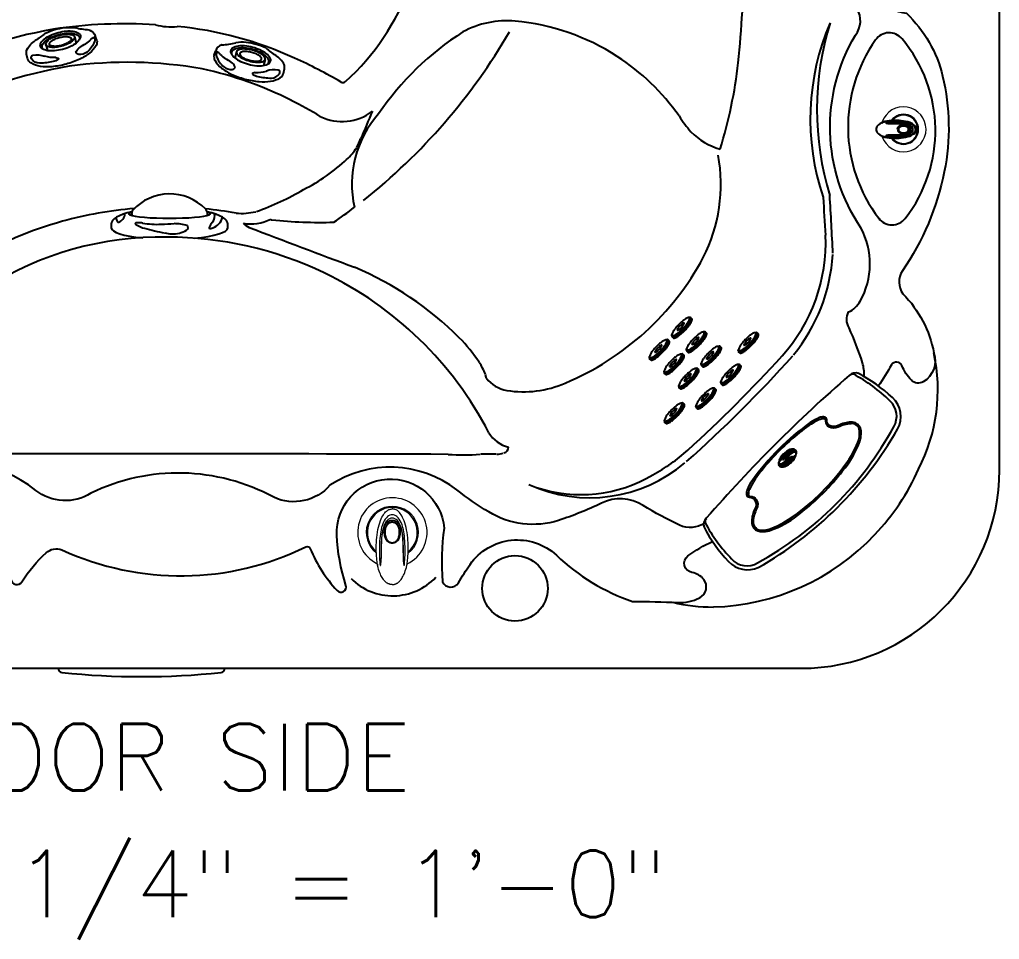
# Model space of a CAD drawing. Extents: x 403 to 503, y 484 to 635.
# Drawn here: x 444.2 to 503, y 483.7 to 538.9 of the extents above; entities that cross this region are included whole.
import ezdxf
from ezdxf.enums import TextEntityAlignment as Align

# ---------------------------------------------------------------- set-up
doc = ezdxf.new("R2010")
doc.units = 0
doc.header["$MEASUREMENT"] = 0
for name, color, linetype in [('1', 4, 'Continuous'), ('DIM', 3, 'Continuous'), ('SPA', 2, 'Continuous')]:
    doc.layers.add(name, color=color, linetype=linetype)
doc.styles.add('SIMPLEX', font='simplex')

# ---------------------------------------------------------------- blocks, each defined once
blk = doc.blocks.new('94JET')
at = {"layer": '1', "color": 2}
for p, q in [((0.921, 2.15), (1.187, 2.128)), ((1.45, 0.905), (1.065, 0.905)), ((1.45, -0.876), (1.076, -0.876)), ((0.921, -2.15), (1.195, -2.132))]:
    blk.add_line(p, q, dxfattribs=at)
blk.add_lwpolyline([(0.921, 2.15, 0.194525), (0.62, 2.028, 0.099704), (0.27, 1.52, 0.05735), (0.077, 0.875, 0.043939), (0, 0, 0.043939), (0.077, -0.875, 0.05735), (0.27, -1.52, 0.099704), (0.62, -2.028, 0.194525), (0.921, -2.15, 0.194525)], format="xyb", dxfattribs=at)
for points in [[(1.956, 0.027, 0.043317), (1.912, 0.531, 0.056661), (1.803, 0.902, 0.099192), (1.604, 1.195, 0.196409), (1.433, 1.265, 0.196409), (1.263, 1.195, 0.099192), (1.064, 0.902, 0.056661), (0.954, 0.531, 0.043317), (0.911, 0.027, 0.043317), (0.954, -0.477, 0.056661), (1.064, -0.849, 0.099192), (1.263, -1.142, 0.196409), (1.433, -1.211, 0.196409), (1.604, -1.142, 0.099192), (1.803, -0.849, 0.056661), (1.912, -0.477, 0.043317)], [(1.45, -0.876, 0.211502), (1.556, -0.829, 0.094638), (1.687, -0.615, 0.051331), (1.756, -0.349, 0.038645), (1.785, 0.015, 0.038645), (1.756, 0.378, 0.051331), (1.687, 0.644, 0.094638), (1.556, 0.858, 0.211502), (1.45, 0.905, 0.211502), (1.344, 0.858, 0.094638), (1.213, 0.644, 0.051331), (1.143, 0.378, 0.038645), (1.115, 0.015, 0.038645), (1.143, -0.349, 0.051331), (1.213, -0.615, 0.094638), (1.344, -0.829, 0.211502)]]:
    blk.add_lwpolyline(points, format="xyb", close=True, dxfattribs=at)
at = {"layer": '1', "color": 3}
for points in [[(1.83, 0.027, 0.043317), (1.789, 0.498, 0.056661), (1.686, 0.846, 0.099192), (1.5, 1.12, 0.196409), (1.341, 1.185, 0.139465), (1.221, 1.151, 0.099192)], [(1.221, -1.097, 0.139465), (1.341, -1.131, 0.196409), (1.5, -1.066, 0.099192), (1.686, -0.792, 0.056661), (1.789, -0.445, 0.043317), (1.83, 0.027, 0.043317)]]:
    blk.add_lwpolyline(points, format="xyb", dxfattribs=at)
blk.add_lwpolyline([(1.405, -0.664, 0.216678), (1.482, -0.629, 0.092908), (1.578, -0.465, 0.049579), (1.629, -0.263, 0.037156), (1.65, 0.015, 0.037156), (1.629, 0.292, 0.049579), (1.578, 0.494, 0.092908), (1.482, 0.658, 0.216678), (1.405, 0.693, 0.216678), (1.328, 0.658, 0.092908), (1.232, 0.494, 0.049579), (1.18, 0.292, 0.037156), (1.16, 0.015, 0.037156), (1.18, -0.263, 0.049579), (1.232, -0.465, 0.092908), (1.328, -0.629, 0.216678)], format="xyb", close=True, dxfattribs=at)
for centre, radius, start, end in [((1.783, 0.735), 1.56, 125.95183, 154.49015), ((1.062, 1.678), 0.375, 90.33299, 121.42477), ((2.518, 0.959), 1.705, 150.23315, 163.66218), ((0.571, 2.169), 0.592, 322.06477, 338.26917), ((1.061, 1.984), 0.0685, 330.25398, 90.95507), ((1.083, 1.125), 0.762, 158.34646, 199.04439), ((-3.065, 2.471), 4.079, 339.62795, 345.34471), ((0.542, 0.942), 0.19, 200.06409, 264.40592), ((0.53, 0.818), 0.0654, 264.40592, 313.55174), ((0.063, 1.308), 0.743, 313.55174, 339.69064), ((1.29, -0.659), 0.939, 163.5628, 182.59163), ((0.458, -0.416), 0.0728, 137.8056, 161.57755), ((0.436, -0.396), 0.042, 36.15715, 137.8056), ((0.053, -0.676), 0.517, 19.62859, 36.15715), ((2.77, 0.041), 2.296, 193.68625, 210.44857), ((4.122, -0.595), 3.771, 181.61196, 194.25746), ((-0.393, -1.943), 1.44, 5.8985, 34.74473), ((1.007, -1.384), 0.558, 194.48824, 252.91717), ((0.894, -1.781), 0.146, 249.67172, 354.58271)]:
    blk.add_arc(centre, radius, start, end, dxfattribs=at)
at = {"layer": '1', "color": 2}
for centre, radius, start, end in [((1.139, 1.557), 0.573, 35.98719, 85.38029), ((1.506, 1.824), 0.119, 17.53871, 35.98719), ((5.326, 3.031), 3.886, 197.53871, 210.07246), ((-0.387, 0.06), 2.563, 9.91924, 23.54033), ((-1.707, -0.062), 3.886, 350.23576, 8.33256), ((5.966, -2.677), 4.308, 153.4774, 163.01916), ((2.005, -0.701), 0.119, 333.4774, 350.23576), ((0.343, -0.913), 1.586, 314.19062, 341.36503), ((1.155, -1.578), 0.556, 273.37371, 301.88098)]:
    blk.add_arc(centre, radius, start, end, dxfattribs=at)
blk = doc.blocks.new('MINI')
at = {"layer": '1', "color": 3}
for p, q in [((0.223, 0.931), (0.327, 0.931)), ((0.391, 0.895), (0.44, 0.828)), ((0.391, 0.895), (0.391, 0.895)), ((0.223, -0.932), (0.327, -0.932)), ((0.327, -0.932), (0.327, -0.932)), ((0.386, -0.902), (0.441, -0.828))]:
    blk.add_line(p, q, dxfattribs=at)
for points in [[(0.223, 0.931, 0.267867), (0.159, 0.895, 0.072378), (0.065, 0.659, 0.034036), (0.019, 0.384, 0.024706), (0, 0, 0.024706), (0.019, -0.384, 0.034036), (0.065, -0.659, 0.072378), (0.159, -0.895, 0.267867), (0.223, -0.932, 0.267867)], [(0.391, 0.895, 0.267867), (0.327, 0.931, 0.267867), (0.264, 0.895, 0.072378), (0.17, 0.659, 0.034036), (0.123, 0.384, 0.024706), (0.104, 0, 0.024706), (0.123, -0.384, 0.034036), (0.17, -0.659, 0.072378), (0.264, -0.895, 0.267867), (0.327, -0.932, 0.267867)], [(0.327, -0.932, 0.238458), (0.386, -0.902, 0.072378)]]:
    blk.add_lwpolyline(points, format="xyb", dxfattribs=at)
for points in [[(0.386, -0.855, 0.267867), (0.445, -0.822, 0.072378), (0.531, -0.605, 0.034036), (0.574, -0.352, 0.024706), (0.591, 0, 0.024706), (0.574, 0.352, 0.034036), (0.531, 0.605, 0.072378), (0.445, 0.822, 0.267867), (0.386, 0.855, 0.267867), (0.328, 0.822, 0.072378), (0.242, 0.605, 0.034036), (0.199, 0.352, 0.024706), (0.182, 0, 0.024706), (0.199, -0.352, 0.034036), (0.242, -0.605, 0.072378), (0.328, -0.822, 0.267867)], [(0.388, 0.343, 0.280852), (0.368, 0.331, 0.066452), (0.337, 0.244, 0.030521), (0.321, 0.143, 0.022038), (0.315, 0.003, 0.022038), (0.321, -0.137, 0.030521), (0.337, -0.238, 0.066452), (0.368, -0.325, 0.280852), (0.388, -0.337, 0.280852), (0.408, -0.325, 0.066452), (0.439, -0.238, 0.030521), (0.454, -0.137, 0.022038), (0.46, 0.003, 0.022038), (0.454, 0.143, 0.030521), (0.439, 0.244, 0.066452), (0.408, 0.331, 0.280852)]]:
    blk.add_lwpolyline(points, format="xyb", close=True, dxfattribs=at)
blk = doc.blocks.new('Mini-')
at = {"layer": '1', "color": 3, "rotation": 320.6356859757699}
blk.add_blockref('MINI', (0.444, 0.942), dxfattribs=at)
blk = doc.blocks.new('DIVERTERVALVE')
at = {"layer": '1', "linetype": 'Continuous', "lineweight": 0}
for points in [[(-0.901, -1.895), (-0.903, -1.87), (-0.909, -1.821), (-0.918, -1.749), (-0.929, -1.657), (-0.94, -1.548), (-0.95, -1.42), (-0.959, -1.274), (-0.966, -1.109), (-0.968, -0.934), (-0.966, -0.763), (-0.959, -0.597), (-0.949, -0.441), (-0.936, -0.293), (-0.918, -0.142), (-0.894, 0.017), (-0.866, 0.174), (-0.833, 0.321), (-0.798, 0.457), (-0.758, 0.587), (-0.714, 0.71), (-0.67, 0.817), (-0.626, 0.911), (-0.581, 0.995), (-0.536, 1.068), (-0.491, 1.132), (-0.446, 1.188), (-0.402, 1.235), (-0.359, 1.275), (-0.317, 1.308), (-0.277, 1.335), (-0.24, 1.357), (-0.205, 1.373), (-0.172, 1.386), (-0.139, 1.396), (-0.107, 1.403), (-0.074, 1.408), (-0.041, 1.411), (-0.008, 1.412)], [(0.885, -1.895), (0.887, -1.87), (0.893, -1.821), (0.902, -1.749), (0.913, -1.657), (0.924, -1.548), (0.934, -1.422), (0.943, -1.279), (0.95, -1.119), (0.952, -0.949), (0.95, -0.781), (0.944, -0.618), (0.935, -0.463), (0.922, -0.316), (0.905, -0.166), (0.882, -0.006), (0.854, 0.151), (0.822, 0.3), (0.787, 0.439), (0.747, 0.572), (0.703, 0.699), (0.658, 0.809), (0.613, 0.906), (0.567, 0.992), (0.52, 1.067), (0.474, 1.133), (0.429, 1.189), (0.385, 1.236), (0.342, 1.276), (0.3, 1.309), (0.26, 1.336), (0.223, 1.357), (0.188, 1.373), (0.155, 1.386), (0.123, 1.396), (0.091, 1.403), (0.058, 1.408), (0.025, 1.411), (-0.008, 1.412)], [(-0.901, -1.895), (-0.901, -1.901), (-0.899, -1.911), (-0.896, -1.927), (-0.892, -1.947), (-0.887, -1.97)], [(-0.008, -3.126), (-0.012, -3.126), (-0.017, -3.126), (-0.023, -3.126), (-0.03, -3.125), (-0.037, -3.125), (-0.045, -3.125), (-0.054, -3.124), (-0.063, -3.123), (-0.073, -3.122), (-0.083, -3.121), (-0.094, -3.119), (-0.106, -3.117), (-0.119, -3.115), (-0.133, -3.112), (-0.148, -3.108), (-0.164, -3.103), (-0.182, -3.098), (-0.201, -3.091), (-0.221, -3.083), (-0.243, -3.074), (-0.266, -3.062), (-0.29, -3.049), (-0.317, -3.033), (-0.345, -3.014), (-0.374, -2.992), (-0.405, -2.966), (-0.437, -2.936), (-0.47, -2.901), (-0.504, -2.862), (-0.539, -2.817), (-0.575, -2.766), (-0.611, -2.71), (-0.647, -2.647), (-0.682, -2.578), (-0.718, -2.501), (-0.753, -2.416), (-0.788, -2.321), (-0.822, -2.215), (-0.855, -2.099), (-0.887, -1.97)], [(-0.008, -3.126), (-0.004, -3.126), (0.001, -3.126), (0.007, -3.126), (0.014, -3.125), (0.021, -3.125), (0.029, -3.125), (0.038, -3.124), (0.047, -3.123), (0.057, -3.122), (0.067, -3.121), (0.078, -3.119), (0.09, -3.117), (0.103, -3.115), (0.117, -3.112), (0.132, -3.108), (0.148, -3.103), (0.166, -3.098), (0.185, -3.091), (0.205, -3.083), (0.227, -3.073), (0.25, -3.062), (0.275, -3.048), (0.302, -3.032), (0.33, -3.013), (0.359, -2.991), (0.39, -2.965), (0.422, -2.934), (0.456, -2.899), (0.49, -2.859), (0.526, -2.814), (0.561, -2.763), (0.597, -2.706), (0.634, -2.642), (0.67, -2.571), (0.706, -2.492), (0.741, -2.405), (0.776, -2.31), (0.809, -2.206), (0.841, -2.093), (0.871, -1.971)], [(0.871, -1.97), (0.876, -1.947), (0.88, -1.927), (0.883, -1.911), (0.885, -1.901), (0.885, -1.895)]]:
    blk.add_lwpolyline(points, dxfattribs=at)
at = {"layer": '1', "color": 3, "lineweight": 0}
for points in [[(-0.008, 1.059), (-0.075, 1.054), (-0.149, 1.037), (-0.223, 1.003), (-0.294, 0.953), (-0.361, 0.887), (-0.425, 0.805), (-0.486, 0.706), (-0.544, 0.588), (-0.597, 0.449), (-0.643, 0.299), (-0.676, 0.159), (-0.701, 0.03), (-0.72, -0.098), (-0.736, -0.229), (-0.75, -0.369), (-0.762, -0.523), (-0.77, -0.692), (-0.776, -0.878), (-0.778, -1.083), (-0.775, -1.31), (-0.767, -1.563), (-0.749, -1.846)], [(-0.008, 0.857), (-0.093, 0.849), (-0.172, 0.825), (-0.246, 0.784), (-0.319, 0.722), (-0.388, 0.637), (-0.452, 0.528), (-0.51, 0.395), (-0.559, 0.24), (-0.6, 0.061), (-0.633, -0.142), (-0.658, -0.369), (-0.674, -0.623), (-0.679, -0.862), (-0.679, -1.073), (-0.679, -1.261), (-0.681, -1.43), (-0.685, -1.582), (-0.692, -1.719), (-0.702, -1.842), (-0.715, -1.951)], [(-0.712, -1.957), (-0.694, -1.869), (-0.68, -1.762), (-0.669, -1.638), (-0.661, -1.498), (-0.656, -1.341), (-0.652, -1.168), (-0.649, -0.977), (-0.646, -0.778), (-0.64, -0.603), (-0.632, -0.447), (-0.623, -0.309), (-0.611, -0.186), (-0.597, -0.075), (-0.581, 0.026), (-0.563, 0.116), (-0.543, 0.198), (-0.521, 0.271), (-0.497, 0.336), (-0.473, 0.393), (-0.447, 0.444), (-0.42, 0.489), (-0.394, 0.528), (-0.368, 0.562), (-0.342, 0.59), (-0.317, 0.615), (-0.293, 0.636), (-0.27, 0.654), (-0.247, 0.67), (-0.227, 0.682), (-0.207, 0.693), (-0.189, 0.702), (-0.172, 0.71), (-0.156, 0.716), (-0.141, 0.722), (-0.127, 0.726), (-0.114, 0.73), (-0.102, 0.733), (-0.091, 0.736), (-0.081, 0.738), (-0.072, 0.74), (-0.063, 0.741), (-0.054, 0.743), (-0.047, 0.744), (-0.04, 0.745), (-0.033, 0.745), (-0.027, 0.746), (-0.022, 0.746), (-0.017, 0.746), (-0.012, 0.746), (-0.008, 0.746)], [(-0.008, -0.654), (-0.021, -0.654), (-0.036, -0.654), (-0.051, -0.652), (-0.068, -0.65), (-0.087, -0.647), (-0.108, -0.643), (-0.13, -0.637), (-0.155, -0.629), (-0.181, -0.618), (-0.209, -0.604), (-0.239, -0.586), (-0.27, -0.563), (-0.302, -0.535), (-0.333, -0.501), (-0.363, -0.462), (-0.391, -0.417), (-0.415, -0.369), (-0.435, -0.319), (-0.45, -0.271), (-0.462, -0.225), (-0.47, -0.181), (-0.476, -0.141), (-0.48, -0.105), (-0.482, -0.074), (-0.483, -0.045), (-0.484, -0.019), (-0.484, 0.007), (-0.483, 0.033), (-0.482, 0.06), (-0.48, 0.09), (-0.477, 0.123), (-0.472, 0.162), (-0.464, 0.204), (-0.454, 0.247), (-0.442, 0.29), (-0.427, 0.331), (-0.411, 0.37), (-0.394, 0.405), (-0.376, 0.437), (-0.358, 0.464), (-0.339, 0.489), (-0.321, 0.51), (-0.304, 0.529), (-0.287, 0.545), (-0.27, 0.559), (-0.256, 0.571), (-0.242, 0.581), (-0.228, 0.589), (-0.215, 0.597), (-0.202, 0.605), (-0.187, 0.612), (-0.171, 0.62), (-0.152, 0.627), (-0.129, 0.634), (-0.104, 0.641), (-0.075, 0.647), (-0.042, 0.65), (-0.008, 0.652)], [(-0.008, 0.597), (-0.026, 0.596), (-0.046, 0.595), (-0.068, 0.592), (-0.093, 0.587), (-0.118, 0.581), (-0.14, 0.573), (-0.159, 0.565), (-0.175, 0.557), (-0.191, 0.549), (-0.206, 0.54), (-0.222, 0.528), (-0.24, 0.515), (-0.257, 0.5), (-0.273, 0.485), (-0.287, 0.469), (-0.3, 0.454), (-0.312, 0.438), (-0.324, 0.421), (-0.336, 0.402), (-0.348, 0.38), (-0.361, 0.356), (-0.372, 0.33), (-0.384, 0.301), (-0.395, 0.269), (-0.405, 0.233), (-0.414, 0.192), (-0.422, 0.146), (-0.428, 0.095), (-0.431, 0.039), (-0.431, -0.024), (-0.427, -0.095), (-0.417, -0.172), (-0.401, -0.243), (-0.382, -0.303), (-0.36, -0.355), (-0.335, -0.4), (-0.31, -0.439), (-0.284, -0.471), (-0.258, -0.498), (-0.231, -0.521), (-0.205, -0.539), (-0.181, -0.554), (-0.158, -0.565), (-0.137, -0.574), (-0.118, -0.581), (-0.099, -0.586), (-0.083, -0.59), (-0.067, -0.592), (-0.053, -0.594), (-0.04, -0.596), (-0.029, -0.596), (-0.018, -0.597), (-0.008, -0.597)], [(0.733, -1.846), (0.751, -1.556), (0.76, -1.298), (0.762, -1.069), (0.76, -0.863), (0.754, -0.677), (0.745, -0.51), (0.733, -0.358), (0.719, -0.22), (0.703, -0.09), (0.683, 0.037), (0.659, 0.166), (0.625, 0.305), (0.58, 0.452), (0.527, 0.59), (0.469, 0.707), (0.408, 0.806), (0.344, 0.888), (0.278, 0.953), (0.206, 1.003), (0.132, 1.037), (0.059, 1.054), (-0.008, 1.059)], [(0.699, -1.951), (0.686, -1.84), (0.676, -1.716), (0.668, -1.577), (0.664, -1.423), (0.663, -1.255), (0.664, -1.069), (0.663, -0.865), (0.658, -0.64), (0.644, -0.394), (0.619, -0.155), (0.586, 0.052), (0.545, 0.233), (0.496, 0.39), (0.438, 0.524), (0.374, 0.634), (0.304, 0.721), (0.231, 0.783), (0.156, 0.824), (0.077, 0.849), (-0.008, 0.857)], [(-0.008, 0.746), (-0.004, 0.746), (0.001, 0.746), (0.006, 0.746), (0.011, 0.746), (0.018, 0.745), (0.024, 0.745), (0.031, 0.744), (0.039, 0.743), (0.047, 0.741), (0.056, 0.74), (0.066, 0.738), (0.076, 0.736), (0.087, 0.733), (0.099, 0.73), (0.112, 0.726), (0.126, 0.721), (0.141, 0.716), (0.157, 0.709), (0.175, 0.701), (0.193, 0.692), (0.213, 0.681), (0.234, 0.668), (0.256, 0.653), (0.28, 0.634), (0.304, 0.612), (0.329, 0.587), (0.355, 0.557), (0.382, 0.522), (0.408, 0.482), (0.435, 0.437), (0.461, 0.384), (0.486, 0.325), (0.509, 0.259), (0.531, 0.184), (0.551, 0.1), (0.568, 0.008), (0.584, -0.095), (0.597, -0.207), (0.608, -0.33), (0.618, -0.465), (0.624, -0.614), (0.629, -0.776), (0.633, -0.955), (0.636, -1.149), (0.639, -1.333), (0.645, -1.494), (0.653, -1.636), (0.664, -1.761), (0.678, -1.868), (0.696, -1.957)], [(-0.008, 0.652), (0.026, 0.65), (0.059, 0.647), (0.088, 0.641), (0.113, 0.634), (0.136, 0.627), (0.155, 0.62), (0.171, 0.612), (0.186, 0.605), (0.199, 0.597), (0.213, 0.589), (0.226, 0.581), (0.24, 0.571), (0.255, 0.559), (0.271, 0.545), (0.288, 0.529), (0.305, 0.51), (0.323, 0.489), (0.341, 0.465), (0.359, 0.438), (0.377, 0.408), (0.394, 0.374), (0.409, 0.336), (0.424, 0.296), (0.436, 0.254), (0.446, 0.212), (0.454, 0.169), (0.46, 0.13), (0.464, 0.095), (0.466, 0.065), (0.467, 0.037), (0.468, 0.012), (0.468, -0.014), (0.468, -0.04), (0.466, -0.069), (0.464, -0.1), (0.461, -0.135), (0.455, -0.174), (0.447, -0.217), (0.436, -0.263), (0.422, -0.311), (0.403, -0.36), (0.38, -0.409), (0.352, -0.455), (0.322, -0.495), (0.291, -0.531), (0.257, -0.561), (0.225, -0.585), (0.195, -0.603), (0.166, -0.618), (0.139, -0.629), (0.115, -0.637), (0.092, -0.643), (0.071, -0.647), (0.052, -0.65), (0.035, -0.652), (0.02, -0.654), (0.005, -0.654), (-0.008, -0.654)], [(-0.008, -0.597), (0.002, -0.597), (0.013, -0.596), (0.024, -0.596), (0.037, -0.594), (0.051, -0.592), (0.066, -0.59), (0.083, -0.586), (0.101, -0.581), (0.12, -0.575), (0.141, -0.566), (0.163, -0.555), (0.186, -0.542), (0.211, -0.524), (0.237, -0.503), (0.262, -0.477), (0.288, -0.447), (0.313, -0.411), (0.337, -0.369), (0.359, -0.32), (0.378, -0.265), (0.395, -0.202), (0.407, -0.129), (0.414, -0.056), (0.415, 0.012), (0.413, 0.073), (0.408, 0.13), (0.4, 0.18), (0.391, 0.225), (0.38, 0.264), (0.369, 0.298), (0.357, 0.328), (0.346, 0.354), (0.333, 0.378), (0.321, 0.401), (0.309, 0.42), (0.297, 0.437), (0.285, 0.453), (0.272, 0.468), (0.258, 0.484), (0.242, 0.499), (0.224, 0.515), (0.205, 0.529), (0.189, 0.54), (0.174, 0.55), (0.158, 0.558), (0.142, 0.566), (0.123, 0.573), (0.101, 0.581), (0.077, 0.587), (0.052, 0.592), (0.03, 0.595), (0.01, 0.596), (-0.008, 0.597)], [(-0.749, -1.846), (-0.748, -1.86), (-0.747, -1.873), (-0.745, -1.886), (-0.744, -1.897), (-0.742, -1.907), (-0.741, -1.917), (-0.74, -1.925), (-0.738, -1.933), (-0.737, -1.94), (-0.735, -1.946), (-0.733, -1.952), (-0.732, -1.958), (-0.73, -1.963), (-0.728, -1.967), (-0.726, -1.971), (-0.723, -1.974), (-0.721, -1.974), (-0.718, -1.973), (-0.716, -1.97), (-0.714, -1.966), (-0.713, -1.962), (-0.712, -1.957)], [(-0.715, -1.951), (-0.715, -1.953), (-0.714, -1.955), (-0.712, -1.957)], [(0.696, -1.957), (0.697, -1.962), (0.699, -1.967), (0.7, -1.97), (0.702, -1.973), (0.705, -1.974), (0.708, -1.973), (0.71, -1.97), (0.712, -1.966), (0.714, -1.962), (0.716, -1.957), (0.718, -1.951), (0.719, -1.946), (0.721, -1.939), (0.722, -1.932), (0.724, -1.924), (0.725, -1.916), (0.727, -1.906), (0.728, -1.896), (0.729, -1.885), (0.731, -1.873), (0.732, -1.86), (0.733, -1.846)], [(0.699, -1.951), (0.699, -1.953), (0.698, -1.955), (0.696, -1.957)]]:
    blk.add_lwpolyline(points, dxfattribs=at)
at = {"layer": '1', "linetype": 'Continuous', "lineweight": 0}
blk.add_arc((0, 0), 2.08, 295.22591, 244.2689, dxfattribs=at)
at = {"layer": '1', "color": 3, "lineweight": 0}
for radius, start, end in [(1.565, 307.11416, 232.12424), (1.497, 309.29728, 229.88446)]:
    blk.add_arc((0, 0), radius, start, end, dxfattribs=at)
blk = doc.blocks.new('AIRVALVE')
at = {"layer": '1', "color": 3}
for points in [[(0, -0.361, -0.315142), (-0.226, -0.203, -0.18995), (-0.227, 0.196, -0.321841), (0, 0.358, -0.321841)], [(0, -0.301, -0.313827), (-0.177, -0.179, -0.191301), (-0.177, 0.18, -0.313824), (0, 0.302, -0.313824)], [(0, -0.361, 0.315142), (0.226, -0.203, 0.18995), (0.226, 0.196, 0.321841), (0, 0.358, 0.321841)], [(0, -0.301, 0.313827), (0.176, -0.179, 0.191301), (0.177, 0.18, 0.313824), (0, 0.302, 0.313824)]]:
    blk.add_lwpolyline(points, format="xyb", dxfattribs=at)
at = {"layer": '1', "color": 2, "linetype": 'Continuous', "lineweight": 0}
for centre, start, end in [((-0.001, 0), 89.9806, 250.90392), ((0, 0), 289.09608, 90.0194)]:
    blk.add_arc(centre, 1.35, start, end, dxfattribs=at)
at = {"layer": '1', "color": 3, "lineweight": 0}
for centre, radius, start, end in [((-0.001, 0), 0.904, 89.97102, 234.01576), ((-0.001, 0), 0.846, 89.96905, 230.78501), ((0, 0), 0.904, 305.98424, 90.02898), ((0, 0), 0.846, 309.21499, 90.03095)]:
    blk.add_arc(centre, radius, start, end, dxfattribs=at)
at = {"layer": '1', "color": 3}
for centre, radius, start, end in [((0.288, 0.156), 0.727, 137.31549, 162.11396), ((0.285, 0.168), 0.679, 134.65354, 155.22065), ((-0.001, 0.449), 0.316, 89.94361, 140.76635), ((-0.001, 0.458), 0.271, 89.8214, 134.65354), ((0, 0.449), 0.316, 39.23365, 90.05639), ((0, 0.458), 0.271, 45.34646, 90.1786), ((-0.286, 0.168), 0.679, 24.77935, 45.34646), ((-0.289, 0.156), 0.727, 17.88604, 42.68451), ((2.301, -0.493), 2.841, 162.11396, 183.2782), ((1.83, -0.428), 2.334, 157.81693, 183.07476), ((0.861, -0.196), 1.249, 149.36098, 174.27523), ((-4.441, 0.724), 4.188, 348.96815, 350.97569), ((0.802, -0.203), 1.125, 159.56857, 175.73155), ((0.319, -0.032), 0.632, 154.59839, 170.97569), ((0.075, 0.068), 0.349, 134.63006, 159.56857), ((0.537, -0.136), 0.873, 146.16875, 154.59839), ((-0.001, 0.314), 0.247, 89.91472, 149.36098), ((0, 0.224), 0.227, 90.0848, 146.16875), ((0.016, 0.128), 0.266, 93.75228, 134.63006), ((0, 0.314), 0.247, 30.63902, 90.08528), ((-0.001, 0.224), 0.227, 33.83125, 89.9152), ((-0.017, 0.128), 0.266, 45.36994, 86.24772), ((-0.076, 0.068), 0.349, 20.43143, 45.36994), ((-0.538, -0.136), 0.873, 25.40161, 33.83125), ((-0.862, -0.196), 1.249, 5.72477, 30.63902), ((-0.319, -0.032), 0.632, 9.02431, 25.40161), ((-0.803, -0.203), 1.125, 4.26845, 20.43143), ((4.441, 0.724), 4.188, 189.02431, 191.03185), ((-1.831, -0.428), 2.334, 356.92524, 22.18307), ((-2.301, -0.493), 2.841, 356.7218, 17.88604), ((2.224, -0.515), 2.725, 180.81595, 195.49048), ((4.917, -0.603), 5.325, 174.27523, 183.12651), ((-6.839, -0.536), 6.484, 355.74511, 1.00015), ((2.459, -0.449), 2.815, 172.41759, 179.46911), ((10.219, -0.764), 10.561, 178.1966, 179.77232), ((6.947, -0.661), 7.288, 175.73155, 178.1966), ((-6.948, -0.661), 7.288, 1.8034, 4.26845), ((-2.46, -0.449), 2.815, 0.53089, 7.58241), ((-10.22, -0.764), 10.561, 0.22768, 1.8034), ((6.838, -0.536), 6.484, 178.99985, 184.25489), ((-4.918, -0.603), 5.325, 356.87349, 5.72477), ((-2.225, -0.515), 2.725, 344.50952, 359.18405), ((2.713, -0.478), 3.255, 184.45422, 194.17781), ((0.602, -0.839), 1.003, 183.12651, 190.4498), ((-0.355, -1.015), 0.0297, 190.4498, 209.09317), ((-0.338, -1.006), 0.0492, 209.09317, 215.39782), ((-0.376, -1.032), 0.00301, 215.39782, 350.87789), ((-0.409, -1.014), 0.0406, 333.00102, 349.59221), ((-2.094, -0.715), 1.752, 350.21737, 359.77232), ((2.093, -0.715), 1.752, 180.22768, 189.78263), ((0.408, -1.014), 0.0406, 190.40779, 206.99898), ((0.375, -1.032), 0.00301, 189.12211, 324.60218), ((0.337, -1.006), 0.0492, 324.60218, 330.90683), ((0.354, -1.015), 0.0297, 330.90683, 349.5502), ((-0.603, -0.839), 1.003, 349.5502, 356.87349), ((-2.714, -0.478), 3.255, 345.82219, 355.54578), ((-0.438, -1.262), 0.0149, 250.80834, 302.59821), ((-0.438, -1.261), 0.0152, 302.50143, 335.00195), ((-0.414, -1.27), 0.0106, 81.60454, 167.3023), ((-0.445, -1.375), 0.119, 70.118, 74.27861), ((-0.41, -1.276), 0.0151, 21.31497, 66.32225), ((0.207, -1.099), 0.626, 193.27132, 228.31787), ((-0.001, -1.348), 0.301, 226.35926, 270.08697), ((0, -1.348), 0.301, 269.91303, 313.64074), ((-0.208, -1.099), 0.626, 311.68213, 346.72868), ((0.409, -1.276), 0.0151, 113.67775, 158.68503), ((0.444, -1.375), 0.119, 105.72139, 109.882), ((0.413, -1.27), 0.0106, 12.6977, 98.39546), ((0.437, -1.261), 0.0152, 204.99805, 237.49857), ((0.437, -1.262), 0.0149, 237.40179, 289.19166)]:
    blk.add_arc(centre, radius, start, end, dxfattribs=at)
blk = doc.blocks.new('2004GRANDEE')
at = {"layer": '1', "color": 2}
for p, q in [((46.538, 26.65), (46.538, 26.432)), ((46.538, 26.65), (46.538, 26.432)), ((53.538, 26.432), (53.538, 26.65)), ((53.538, 26.432), (53.538, 26.65))]:
    blk.add_line(p, q, dxfattribs=at)
at = {"layer": '1', "color": 3, "extrusion": (0.707107, -0.707107, 0)}
for p, q in [((87.574, 13.102), (87.58, 13.096)), ((87.58, 13.04), (87.586, 13.034)), ((87.585, 12.978), (87.592, 12.972)), ((86.57, 12.408), (86.572, 12.408)), ((86.572, 12.408), (86.578, 12.402)), ((86.685, 12.485), (86.583, 12.451)), ((86.583, 12.451), (86.589, 12.445)), ((86.589, 12.445), (86.691, 12.479)), ((86.685, 12.485), (86.691, 12.479)), ((86.889, 12.553), (86.787, 12.519)), ((86.787, 12.519), (86.793, 12.513)), ((86.793, 12.513), (86.895, 12.547)), ((86.889, 12.553), (86.895, 12.547)), ((87.093, 12.621), (86.991, 12.587)), ((86.991, 12.587), (86.997, 12.581)), ((86.997, 12.581), (87.09, 12.612)), ((87.297, 12.689), (87.399, 12.723)), ((87.399, 12.723), (87.405, 12.717)), ((87.501, 12.757), (87.603, 12.791)), ((87.603, 12.791), (87.609, 12.785)), ((87.616, 12.835), (87.614, 12.834)), ((87.614, 12.834), (87.62, 12.828)), ((87.616, 12.835), (87.622, 12.829)), ((87.62, 12.828), (87.622, 12.829)), ((86.6, 12.265), (86.607, 12.259)), ((86.606, 12.203), (86.612, 12.197)), ((86.612, 12.141), (86.618, 12.134))]:
    blk.add_line(p, q, dxfattribs=at)
at = {"layer": '1', "color": 3}
for points in [[(47.832, 27.491, 0.13592), (47.767, 27.259, 0.051664), (47.777, 27.166, 0.051664)], [(47.832, 27.491, 0.13592), (47.767, 27.259, 0.051664), (47.777, 27.166, 0.051664)], [(52.305, 27.166, 0.051664), (52.315, 27.259, 0.189957), (52.193, 27.567)], [(52.305, 27.166, 0.051664), (52.315, 27.259, 0.189957), (52.193, 27.567)]]:
    blk.add_lwpolyline(points, format="xyb", dxfattribs=at)
for points in [[(86.567, 13.147, 0.041186), (84.969, 11.25, 0.061565), (84.674, 10.703, 0.107495), (84.631, 10.432, 0.345884), (84.813, 10.268, -0.310542), (85.163, 10.053, -0.236012), (85.141, 9.575, 0.09766), (84.947, 8.817, 0.077485), (84.992, 8.546, 0.272159), (85.455, 8.207, 0.13259), (86.305, 8.366, 0.081473), (87.867, 9.312, 0.032503), (89.216, 10.499, 0.032503), (90.402, 11.847, 0.081473), (91.348, 13.41, 0.13259), (91.507, 14.259, 0.272159), (91.168, 14.722, 0.077485), (90.897, 14.767, 0.09766), (90.139, 14.574, -0.236012), (89.661, 14.551, -0.310542), (89.446, 14.901, 0.345884), (89.282, 15.083, 0.107495), (89.011, 15.04, 0.061565), (88.464, 14.745, 0.041186)], [(84.814, 10.734, 0.103145), (84.744, 10.441, 0.444373), (84.882, 10.311, -0.283352), (85.223, 10.137, -0.258307), (85.246, 9.576, 0.096487), (85.036, 8.826, 0.424017), (85.468, 8.296, 0.120537), (86.165, 8.405, 0.05769), (87.465, 9.133, 0.040352), (89.149, 10.565, 0.040352), (90.582, 12.249, 0.05769), (91.309, 13.55, 0.120537), (91.418, 14.247, 0.424017), (90.888, 14.678, 0.096487), (90.138, 14.469, -0.258307), (89.578, 14.491, -0.283352), (89.403, 14.832, 0.444373), (89.273, 14.97, 0.103145), (88.98, 14.9, 0.068614), (87.816, 14.143, 0.026992), (86.634, 13.081, 0.026992), (85.571, 11.898, 0.068614)]]:
    blk.add_lwpolyline(points, format="xyb", close=True, dxfattribs=at)
blk.add_lwpolyline([(87.093, 12.621), (87.195, 12.655), (87.201, 12.649)], dxfattribs=at)
for centre, radius, start, end in [((50.049, 25.442), 3.019, 44.7391, 137.25244), ((47.426, 27.097), 0.603, 185.89392, 208.73934), ((47.426, 27.097), 0.603, 185.89392, 208.73934), ((46.894, 27.273), 0.47, 316.25021, 0.54913), ((46.894, 27.273), 0.47, 316.25021, 0.54913), ((52.181, 27.127), 0.569, 318.05257, 4.80172), ((52.181, 27.127), 0.569, 318.05257, 4.80172), ((31.41, 22.998), 21.743, 11.07556, 11.33667), ((31.41, 22.998), 21.743, 11.07556, 11.33667), ((53.044, 27.027), 0.16, 329.86541, 11.11875), ((53.044, 27.027), 0.16, 329.86541, 11.11875), ((46.979, 26.857), 0.0962, 210.89093, 287.27511), ((46.979, 26.857), 0.0962, 210.89093, 287.27511), ((46.808, 27.245), 0.517, 292.73264, 325.29786), ((46.808, 27.245), 0.517, 292.73264, 325.29786), ((48.021, 26.681), 0.0434, 105.65361, 223.30055), ((48.021, 26.681), 0.0434, 105.65361, 223.30055), ((48.191, 26.841), 0.277, 223.30055, 240.1209), ((48.191, 26.841), 0.277, 223.30055, 240.1209), ((48.106, 26.377), 0.36, 87.22969, 105.65361), ((48.106, 26.377), 0.36, 87.22969, 105.65361), ((49.077, 28.396), 2.066, 240.30775, 255.10287), ((49.077, 28.396), 2.066, 240.30775, 255.10287), ((48.147, 24.962), 1.773, 80.94439, 90.74437), ((48.147, 24.962), 1.773, 80.94439, 90.74437), ((49.303, 31.769), 5.131, 260.15339, 272.72937), ((49.303, 31.769), 5.131, 260.15339, 272.72937), ((48.723, 53.067), 26.436, 271.78669, 273.45121), ((48.723, 53.067), 26.436, 271.78669, 273.45121), ((50.352, 24.242), 2.437, 71.94354, 90.87078), ((50.352, 24.242), 2.437, 71.94354, 90.87078), ((50.986, 26.447), 0.166, 296.32798, 42.80037), ((50.986, 26.447), 0.166, 296.32798, 42.80037), ((52.44, 26.431), 0.0365, 155.85789, 238.20129), ((52.44, 26.431), 0.0365, 155.85789, 238.20129), ((53.421, 25.992), 1.112, 137.24927, 155.85789), ((53.421, 25.992), 1.112, 137.24927, 155.85789), ((52.295, 27.333), 0.968, 283.4651, 336.50179), ((52.295, 27.333), 0.968, 283.4651, 336.50179), ((51.96, 38.415), 12.491, 254.13598, 259.79622), ((51.96, 38.415), 12.491, 254.13598, 259.79622), ((50.285, 28.489), 2.428, 257.21379, 267.12928), ((50.285, 28.489), 2.428, 257.21379, 267.12928), ((50.243, 27.587), 1.526, 266.98153, 302.33932), ((50.243, 27.587), 1.526, 266.98153, 302.33932), ((52.48, 26.496), 0.112, 238.20129, 291.19122), ((52.48, 26.496), 0.112, 238.20129, 291.19122), ((91.049, 17.313), 0.333, 87.1735, 131.46807), ((91.049, 17.313), 0.333, 87.1735, 131.46807), ((86.062, 8.519), 10.408, 46.39302, 61.26598), ((86.062, 8.519), 10.408, 46.39302, 61.26598), ((92.374, 15.13), 1.268, 330.12388, 46.90026), ((92.374, 15.13), 1.268, 330.12388, 46.90026), ((75.412, 24.39), 20.592, 298.70717, 331.29283), ((75.412, 24.39), 20.592, 298.70717, 331.29283), ((82.39, 8.788), 0.239, 129.0144, 192.34403), ((82.39, 8.788), 0.239, 129.0144, 192.34403), ((90.538, 13.196), 9.495, 208.01384, 224.32738), ((90.538, 13.196), 9.495, 208.01384, 224.32738), ((84.666, 7.387), 1.236, 221.92044, 301.05542), ((84.666, 7.387), 1.236, 221.92044, 301.05542)]:
    blk.add_arc(centre, radius, start, end, dxfattribs=at)
at = {"layer": '1', "color": 2}
for centre, radius, start, end in [((91.169, 17.209), 0.52, 68.99926, 134.80123), ((91.169, 17.209), 0.52, 68.99926, 134.80123), ((86.603, 8.887), 10.007, 47.33383, 61.82937), ((86.603, 8.887), 10.007, 47.33383, 61.82937), ((148.51, -48.708), 87.888, 131.04333, 138.95667), ((148.51, -48.708), 87.888, 131.04333, 138.95667), ((92.351, 15.101), 1.542, 330.86454, 47.89529), ((92.351, 15.101), 1.542, 330.86454, 47.89529), ((74.34, 25.473), 22.325, 299.53095, 330.11919), ((74.34, 25.473), 22.325, 299.53095, 330.11919), ((82.559, 8.639), 0.493, 132.71717, 199.8133), ((82.559, 8.639), 0.493, 132.71717, 199.8133), ((89.822, 12.422), 8.678, 207.07558, 223.78414), ((89.822, 12.422), 8.678, 207.07558, 223.78414), ((84.709, 7.484), 1.57, 222.7977, 293.8706), ((84.709, 7.484), 1.57, 222.7977, 293.8706), ((43.609, 0), 0.25, 180, 263.97442), ((43.609, 0), 0.25, 180, 263.97442), ((53.109, 0), 0.25, 276.02558, 0), ((53.109, 0), 0.25, 276.02558, 0), ((48.359, 45), 45.5, 263.97442, 276.02558), ((48.359, 45), 45.5, 263.97442, 276.02558)]:
    blk.add_arc(centre, radius, start, end, dxfattribs=at)
for centre, major_axis, ratio, start_param, end_param in [((50.038, 26.65), (-3.5, 0), 0.277967, 5.410732, 6.283185), ((50.038, 26.65), (-3.5, 0), 0.277967, 5.410732, 6.283185), ((50.041, 27.268), (-2.455, 0), 0.106644, 5.881757, 9.826206), ((50.038, 26.65), (-3.5, 0), 0.277967, 3.141593, 4.011992), ((50.038, 26.65), (-3.5, 0), 0.277967, 3.141593, 4.011992), ((50.038, 26.432), (3.5, 0), 0.196464, 3.141593, 4.238058), ((50.038, 26.432), (3.5, 0), 0.196464, 3.141593, 4.238058), ((50.038, 26.432), (3.5, 0), 0.196464, 5.149542, 6.283185), ((50.038, 26.432), (3.5, 0), 0.196464, 5.149542, 6.283185)]:
    blk.add_ellipse(centre, major_axis=major_axis, ratio=ratio, start_param=start_param, end_param=end_param, dxfattribs=at)
at = {"layer": '1', "color": 3}
for centre, major_axis, ratio, start_param, end_param in [((50.041, 27.268), (-2.455, 0), 0.106644, 5.881757, 9.826206), ((87.093, 12.621), (-0.481, -0.481), 0.5, 2.443461, 5.497787), ((87.144, 12.638), (-0.433, -0.433), 0.5, 2.736446, 5.497787), ((87.15, 12.632), (-0.433, -0.433), 0.5, 3.155744, 5.497787), ((87.195, 12.655), (-0.385, -0.385), 0.5, 2.782626, 5.497787), ((87.246, 12.672), (-0.337, -0.337), 0.5, 2.766131, 5.497787), ((87.252, 12.666), (-0.337, -0.337), 0.5, 3.159787, 5.497787), ((87.297, 12.689), (-0.288, -0.288), 0.5, 2.832077, 5.497787), ((87.348, 12.706), (-0.24, -0.24), 0.5, 2.530727, 5.497787), ((87.354, 12.7), (-0.24, -0.24), 0.5, 3.167067, 5.461758), ((87.099, 12.615), (-0.481, -0.481), 0.5, 2.443461, 3.141593), ((87.201, 12.649), (-0.385, -0.385), 0.5, 2.822079, 3.141593), ((87.303, 12.683), (-0.288, -0.288), 0.5, 2.865812, 3.141593), ((87.625, 12.949), (-0.00192, -0.00192), 0.5, 5.924218, 9.019631), ((87.093, 12.621), (-0.481, -0.481), 0.5, 5.585054, 8.63938), ((86.838, 12.536), (-0.24, -0.24), 0.5, 5.67232, 8.63938), ((87.042, 12.604), (-0.433, -0.433), 0.5, 5.878038, 8.63938), ((86.991, 12.587), (-0.385, -0.385), 0.5, 5.924218, 8.63938), ((86.94, 12.57), (-0.337, -0.337), 0.5, 5.907724, 8.63938), ((86.889, 12.553), (-0.288, -0.288), 0.5, 5.973669, 8.63938), ((86.844, 12.53), (-0.24, -0.24), 0.5, 5.67232, 6.257711), ((86.895, 12.547), (-0.288, -0.288), 0.5, 0, 2.356194), ((86.997, 12.581), (-0.385, -0.385), 0.5, 0, 2.356194), ((87.099, 12.615), (-0.481, -0.481), 0.5, 0, 2.356194), ((87.618, 12.922), (-0.00231, -0.00231), 0.5, 5.973669, 9.049321), ((86.561, 12.293), (-0.00192, -0.00192), 0.5, 2.782616, 5.878038), ((86.568, 12.321), (-0.00231, -0.00231), 0.5, 2.832088, 5.907724), ((87.048, 12.598), (-0.433, -0.433), 0.5, 5.886814, 6.269034), ((86.574, 12.315), (-0.00231, -0.00231), 0.5, 4.979532, 5.907724), ((86.946, 12.564), (-0.337, -0.337), 0.5, 5.907724, 6.26499)]:
    blk.add_ellipse(centre, major_axis=major_axis, ratio=ratio, start_param=start_param, end_param=end_param, dxfattribs=at)
for points in [[(91.283, 14.543), (91.283, 14.544), (91.282, 14.544), (91.282, 14.544), (91.282, 14.544), (91.282, 14.544), (91.282, 14.545)], [(91.282, 14.545), (91.282, 14.544), (91.282, 14.544), (91.282, 14.544), (91.282, 14.544), (91.283, 14.544), (91.283, 14.543)], [(91.506, 14.265), (91.507, 14.265), (91.507, 14.265), (91.507, 14.265), (91.507, 14.266), (91.507, 14.266), (91.507, 14.266)]]:
    blk.add_open_spline(points, degree=6, dxfattribs=at)
blk.add_open_spline([(91.417, 14.257), (91.417, 14.257), (91.417, 14.257), (91.417, 14.256), (91.417, 14.256), (91.417, 14.256), (91.417, 14.255)], degree=1, knots=[0.00003168, 0.00003168, 0.00678793, 0.01357585, 0.02036378, 0.02715171, 0.03364803, 0.04014434, 0.04014434], dxfattribs=at)
at = {"layer": 'DIM', "color": 2}
for points in [[(92.218, 73.632, 0.114363), (92.886, 72.489, 0.695395), (93.859, 72.308), (94.314, 73.068, -0.506432), (95.774, 72.524), (95.928, 71.582, -0.041569), (94.11, 68.455, 0.293743), (94.052, 66.935, -0.080416), (96.557, 60.528, -0.099862), (96.625, 55.282, -0.090873), (95.081, 51.268, 0.049832), (94.453, 45.25, -0.414258), (94.089, 44.763, 0.856846), (94.233, 39.3, -0.144452), (96.396, 35.533, -0.108885), (96.496, 29.786, -0.099959), (93.992, 23.843, 0.318163), (94.016, 22.475, -0.14826), (95.873, 18.921, -0.354752), (95.236, 17.189, -0.346408), (94.524, 17.283, -0.09813), (93.953, 18.159, 0.622741), (93.336, 18.205, -0.013007), (92.545, 16.939)], [(91.684, 17.508, 0.096015), (91.59, 18.336, 0.030352), (90.788, 20.434, -0.267978), (90.758, 21.381, 0.160396), (91.453, 22.022, 0.253566), (91.502, 26.421, -0.290977), (91.175, 37.996, 0.3173), (91.256, 39.573, -0.073822), (90.249, 41.854, -0.125298), (91.356, 50.334, 0.270246), (91.361, 51.194, -0.27105), (91.476, 66.267, 0.44074), (91.144, 70.209, -0.269454), (90.818, 71.044, -0.129674), (91.256, 72.575, 0.187324), (91.345, 73.103, 0.187324)], [(82.117, 8.721, -0.26757), (80.62, 8.589, -0.032052), (78.441, 9.777, 0.260979), (75.932, 9.909, -0.037514), (73.365, 8.875, -0.217545), (69.183, 9.381, -0.02731), (67.268, 10.701, 0.320615), (59.66, 10.986, -0.333105), (56.293, 10.26, 0.242634), (45.317, 10.502, -0.318407), (42.016, 10.678, 0.282083), (33.981, 11.646, 0.131752)], [(40.529, 5.329, 0.696543), (41.19, 5.197, -0.072682), (42.642, 6.935, -0.279736), (43.589, 7.111, 0.225578), (58.214, 7.286, -0.411133), (58.478, 7.176, 0.087102), (60.085, 4.668, 0.804432), (60.613, 4.976, -0.067706), (60.075, 7.993, -0.981116), (66.502, 8.41, 0.053766), (66.414, 5.199, 0.622606), (67.361, 5.133, -0.021507), (68.065, 6.233, -0.453703), (73.246, 6.786, 0.110316), (77.803, 4.014, -0.012803), (80.51, 3.948, 0.132358), (81.831, 4.234, 0.46937), (82.073, 5.334, 0.189383), (81.368, 5.752, -0.662145), (81.126, 6.742, -0.054584), (82.6, 7.609, -0.054584)]]:
    blk.add_lwpolyline(points, format="xyb", dxfattribs=at)
blk.add_circle((70.755, 4.798), 1.966, dxfattribs=at)
for centre, radius, start, end in [((103.149, 32.949), 14.689, 156.80079, 198.60607), ((106.546, 33.523), 17.684, 162.85727, 196.91862), ((99.794, 32.481), 9.072, 144.82432, 217.18058), ((93.196, 37.131), 1, 39.94516, 144.82432), ((87.384, 32.264), 8.581, 322.05974, 39.94516), ((93.363, 27.603), 1, 217.18058, 322.05974), ((85.693, 16.718), 10.416, 332.80723, 12.21112), ((63.43, 7.899), 3.548, 225.11933, 316.66969)]:
    blk.add_arc(centre, radius, start, end, dxfattribs=at)
at = {"layer": 'SPA', "color": 4}
blk.add_lwpolyline([(99.802, 78.901, 0.414212), (87.901, 90.802), (11.901, 90.802, 0.414212), (0, 78.901), (0, 11.901, 0.414212), (11.901, 0), (87.901, 0, 0.414212), (99.802, 11.901)], format="xyb", close=True, dxfattribs=at)
at = {"layer": 'SPA', "color": 2}
for centre, radius, start, end in [((20.16, 42.898), 64.323, 354.13959, 359.64654), ((50.254, 46.396), 15.243, 312.72601, 339.00385), ((70.264, 33.352), 5.5, 84.81453, 118.60302), ((69.541, 25.386), 13.498, 57.05752, 84.81505), ((47.9, 10.635), 28.123, 99.86063, 117.52011), ((47.351, 10.504), 28.164, 86.2495, 98.71423), ((50.103, 42.027), 3.538, 255.1144, 276.37787), ((48.383, 16.696), 21.917, 65.31386, 84.46844), ((39.117, 56.445), 36.243, 308.47994, 329.75339), ((76.969, 23.539), 17.366, 122.52946, 145.95534), ((45.923, 10.682), 28.41, 59.5217, 65.87151), ((69.505, 25.347), 13.551, 35.10707, 57.02004), ((48.219, 10.5), 25.962, 99.2879, 117.95927), ((47.505, 10.878), 25.483, 79.84588, 97.84182), ((47.505, 14.792), 21.641, 62.95924, 78.01624), ((55.681, 39.635), 28.657, 342.77164, 353.3788), ((60.442, 35.364), 0.226, 240.95367, 312.78741), ((45.083, 9.65), 27.322, 59.19293, 63.33824), ((60.393, 35.767), 2.96, 243.56242, 307.72723), ((67.252, 29.064), 6.28, 138.07013, 192.90054), ((299.821, -68.53), 258.567, 156.77697, 157.17674), ((87.153, 37.346), 7.795, 212.65441, 221.39538), ((56.641, 33.604), 5.194, 333.26995, 339.27642), ((84.185, 35.022), 4.037, 224.51609, 253.71145), ((57.993, 33.402), 3.92, 312.87009, 326.56284), ((73.394, 29.039), 9.704, 333.08561, 10.37208), ((52.972, 38.798), 11.291, 296.88429, 313.04438), ((49.838, 42.675), 16.199, 289.53588, 300.57202), ((1740.978, 134.091), 1655.137, 183.665955, 183.744879), ((-174.036, 12.419), 264.147, 2.70796, 3.46346), ((45.715, 47.639), 25.233, 304.17699, 307.65576), ((49.897, 4.168), 23.504, 94.80828, 105.47247), ((47.827, -11.101), 38.914, 80.8224, 83.55805), ((54.387, 30.719), 3.422, 264.08387, 283.8917), ((49.039, 6.804), 20.735, 105.13249, 121.79802), ((54.884, 29.406), 2.741, 260.87481, 296.43923), ((55.23, 27.468), 1.095, 224.56224, 247.59761), ((706.874, 1738.372), 1831.896, 249.148384, 249.359816), ((56.178, 26.988), 0.082, 206.39161, 273.15606), ((59.147, 55.683), 28.929, 264.11947, 271.47145), ((49.54, 6.336), 19.537, 88.94297, 155.37634), ((49.901, 4.151), 21.719, 64.31499, 90), ((79.26, 25.539), 10.125, 317.87949, 2.53705), ((79.312, 25.469), 10.519, 320.73826, 356.48953), ((67.284, 32.56), 16.75, 292.78597, 331.80777), ((49.901, 4.151), 21.719, 27.37557, 64.31499), ((53.433, 5.858), 19.765, 44.98607, 67.06654), ((61.158, 13.539), 8.871, 32.93752, 45.17099), ((65.623, 16.354), 3.594, 20.98696, 33.80982), ((29.933, 70.053), 77.039, 311.55222, 318.25221), ((27.703, 72.159), 79.635, 312.12082, 317.87912), ((68.369, 17.395), 0.656, 2.20171, 20.26604), ((70.609, 18.639), 1.998, 217.57679, 260.0634), ((71.254, 22.887), 6.295, 260.94774, 293.57158), ((70.853, 15.152), 1.95, 211.34205, 255.32875), ((70.012, 13.268), 0.347, 283.78542, 359.58653), ((73.987, 20.972), 10.625, 298.2821, 312.12053), ((42.249, -7046.089), 7058.968, 89.8011279, 90.0723057), ((67.664, 27.866), 15.057, 266.52034, 273.81277), ((69.114, -15.573), 28.42, 88.97528, 90.83031), ((69.565, 14.505), 1.662, 273.31006, 287.16309), ((75.238, 19.055), 8.82, 245.56274, 310.34933), ((82.313, 17.565), 13.832, 316.40082, 336.08513), ((74.706, 18.817), 8.396, 251.5512, 300.93029), ((82.292, 17.428), 13.753, 271.4907, 316.8737), ((82.639, 14.158), 10.479, 256.67226, 270.05928)]:
    blk.add_arc(centre, radius, start, end, dxfattribs=at)
at = {"layer": '1', "xscale": -1, "rotation": 284.9999999999944}
blk.add_blockref('94JET', (43.84, 36.249), dxfattribs=at)
at = {"layer": '1', "rotation": 75.00000000000556}
blk.add_blockref('94JET', (54.557, 35.357), dxfattribs=at)
at = {"layer": '1', "color": 3, "rotation": 270.1000000000017}
blk.add_blockref('AIRVALVE', (94.052, 32.339), dxfattribs=at)
at = {"layer": '1', "xscale": 0.8577216299984766, "yscale": 0.8577216299984229, "zscale": 0.8577216299984288, "rotation": 174.9494210242308}
for p in [(81.383, 21.041), (81.383, 21.041), (82.263, 20.179), (82.263, 20.179), (85.374, 20.138), (85.374, 20.138), (80.037, 19.713), (80.037, 19.713), (83.144, 19.317), (83.144, 19.317), (80.917, 18.851), (80.917, 18.851), (81.797, 17.988), (81.797, 17.988), (84.321, 18.22), (84.321, 18.22), (82.833, 16.8), (82.833, 16.8), (80.939, 15.91), (80.939, 15.91)]:
    blk.add_blockref('Mini-', p, dxfattribs=at)
at = {"layer": '1', "color": 3}
blk.add_blockref('DIVERTERVALVE', (63.401, 8.151), dxfattribs=at)

msp = doc.modelspace()

# ---------------------------------------------------------------- block references
at = {"layer": '1'}
msp.add_blockref('2004GRANDEE', (403.176, 499.962), dxfattribs=at)

# ---------------------------------------------------------------- texts
at = {"layer": 'DIM', "style": 'SIMPLEX'}
for s, p in [('DOOR SIDE', (453.077, 492.625)), ('SCALE: 1/4" = 1\'-0"', (453.149, 485.031))]:
    msp.add_text(s, height=4, dxfattribs=at).set_placement(p, align=Align.CENTER)

doc.saveas('drawing.dxf')
